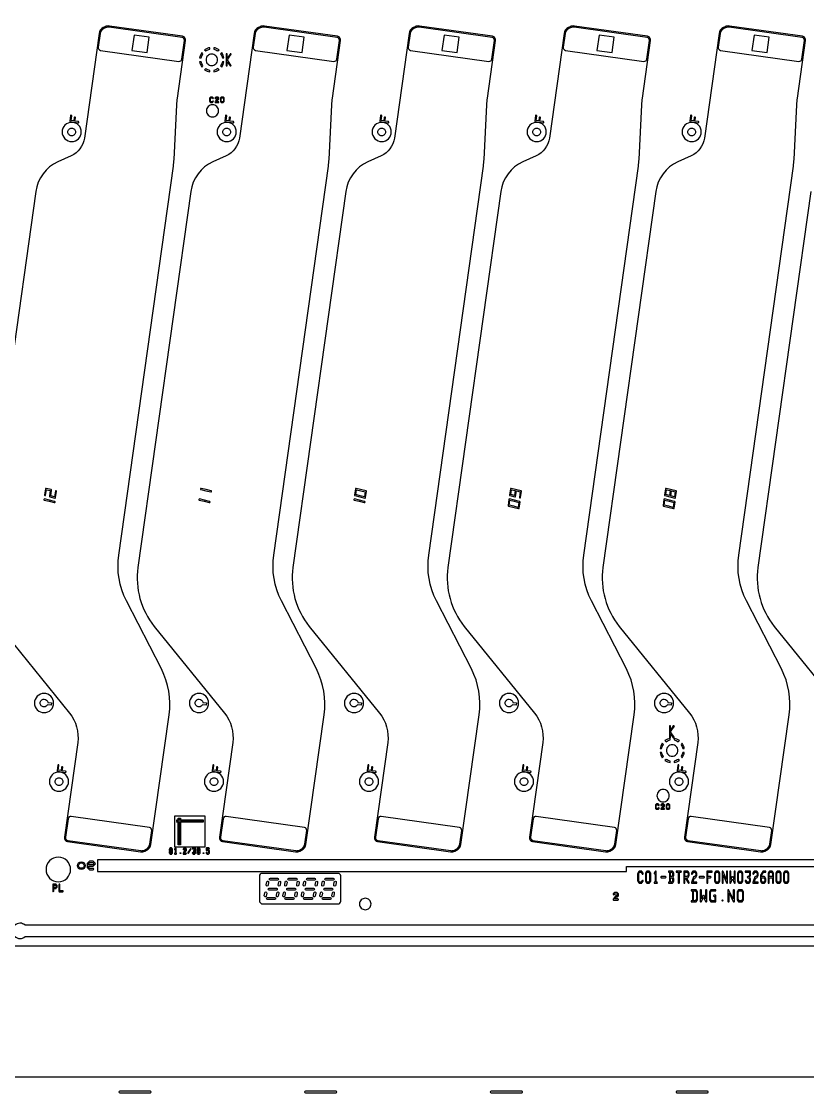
# Model space of a CAD drawing. Header units: millimetres. Extents: x 236 to 1271, y 167 to 899.
# Drawn here: x 859.7 to 962.1, y 329.2 to 468.9 of the extents above; entities that cross this region are included whole.
import ezdxf

# ---------------------------------------------------------------- set-up
doc = ezdxf.new("R2010")
doc.units = ezdxf.units.MM
doc.header["$LTSCALE"] = 23.1
doc.layers.get('0').update_dxf_attribs({"linetype": 'CONTINUOUS'})
doc.layers.add('bacode-b_layer2', color=4, linetype='CONTINUOUS')
doc.layers.add('susa-b_layer1', color=2, linetype='CONTINUOUS')

msp = doc.modelspace()

# ---------------------------------------------------------------- linework, layer by layer
for p, q in [((884.24496, 465.29837), (884.24496, 465.50122)), ((883.34415, 464.71813), (883.20071, 464.86157)), ((883.20071, 462.98017), (883.34415, 463.12361)), ((943.34415, 374.71813), (943.20071, 374.86157)), ((944.24496, 375.29837), (944.24496, 375.50122)), ((943.20071, 372.98017), (943.34415, 373.12361)), ((879.77142, 360.4269), (879.85089, 360.4269)), ((942.35182, 356.62087), (942.49215, 356.62087))]:
    msp.add_line(p, q)
for points in [[(1128.49496, 581.22087, 1), (1128.49496, 581.62087), (1126.49496, 581.62087), (1126.49496, 831.42087), (979.69496, 831.42087), (979.69496, 833.42087, 1), (979.29496, 833.42087), (979.29496, 831.42087), (832.49496, 831.42087), (832.49496, 581.62087), (830.49496, 581.62087, 1), (830.49496, 581.22087), (832.49496, 581.22087), (832.49496, 331.42087), (979.29496, 331.42087), (979.29496, 329.42087, 1), (979.69496, 329.42087), (979.69496, 331.42087), (1126.49496, 331.42087), (1126.49496, 376.92087), (1117.54496, 376.92087), (1117.54496, 385.92087), (1126.49496, 385.92087), (1126.49496, 581.22087)], [(901.28325, 466.42278, 0.414221), (900.85781, 466.98736), (891.35408, 468.32302, 0.147966), (890.78175, 468.23415), (890.56117, 468.12819, 0.250642), (890.00486, 467.36636), (888.08645, 453.71618, -0.256384), (886.3588, 451.40337), (884.63701, 450.61943, 0.256388), (881.75745, 446.76483), (874.87291, 397.77873, 0.207998), (877.0042, 390.0939), (886.15145, 378.79764, -0.207969), (887.21672, 374.95583), (885.48436, 362.62945, 0.41437), (885.90976, 362.06462), (895.41375, 360.72892, 0.147928), (895.98594, 360.81773), (896.20646, 360.92405, 0.250656), (896.76272, 361.68562), (899.13838, 378.58931, 0.154616), (898.13329, 384.54533), (893.57422, 393.43268, -0.154617), (892.56913, 399.38871), (899.68858, 450.0462, 0.021814), (899.77211, 450.91413), (900.14686, 458.06322, -0.02121), (900.22703, 458.90737)], [(921.48325, 466.42278, 0.414221), (921.05781, 466.98736), (911.55408, 468.32302, 0.147966), (910.98175, 468.23415), (910.76117, 468.12819, 0.250642), (910.20486, 467.36636), (908.28645, 453.71618, -0.256384), (906.5588, 451.40337), (904.83701, 450.61943, 0.256388), (901.95745, 446.76483), (895.07291, 397.77873, 0.207998), (897.2042, 390.0939), (906.35145, 378.79764, -0.207969), (907.41672, 374.95583), (905.68436, 362.62945, 0.41437), (906.10976, 362.06462), (915.61375, 360.72892, 0.147928), (916.18594, 360.81773), (916.40646, 360.92405, 0.250656), (916.96272, 361.68562), (919.33838, 378.58931, 0.154616), (918.33329, 384.54533), (913.77422, 393.43268, -0.154617), (912.76913, 399.38871), (919.88858, 450.0462, 0.021814), (919.97211, 450.91413), (920.34686, 458.06322, -0.02121), (920.42703, 458.90737)], [(941.68325, 466.42278, 0.414221), (941.25781, 466.98736), (931.75408, 468.32302, 0.147966), (931.18175, 468.23415), (930.96117, 468.12819, 0.250642), (930.40486, 467.36636), (928.48645, 453.71618, -0.256384), (926.7588, 451.40337), (925.03701, 450.61943, 0.256388), (922.15745, 446.76483), (915.27291, 397.77873, 0.207998), (917.4042, 390.0939), (926.55145, 378.79764, -0.207969), (927.61672, 374.95583), (925.88436, 362.62945, 0.41437), (926.30976, 362.06462), (935.81375, 360.72892, 0.147928), (936.38594, 360.81773), (936.60646, 360.92405, 0.250656), (937.16272, 361.68562), (939.53838, 378.58931, 0.154616), (938.53329, 384.54533), (933.97422, 393.43268, -0.154617), (932.96913, 399.38871), (940.08858, 450.0462, 0.021814), (940.17211, 450.91413), (940.54686, 458.06322, -0.02121), (940.62703, 458.90737)], [(961.88325, 466.42278, 0.414221), (961.45781, 466.98736), (951.95408, 468.32302, 0.147966), (951.38175, 468.23415), (951.16117, 468.12819, 0.250642), (950.60486, 467.36636), (948.68645, 453.71618, -0.256384), (946.9588, 451.40337), (945.23701, 450.61943, 0.256388), (942.35745, 446.76483), (935.47291, 397.77873, 0.207998), (937.6042, 390.0939), (946.75145, 378.79764, -0.207969), (947.81672, 374.95583), (946.08436, 362.62945, 0.41437), (946.50976, 362.06462), (956.01375, 360.72892, 0.147928), (956.58594, 360.81773), (956.80646, 360.92405, 0.250656), (957.36272, 361.68562), (959.73838, 378.58931, 0.154616), (958.73329, 384.54533), (954.17422, 393.43268, -0.154617), (953.16913, 399.38871), (960.28858, 450.0462, 0.021814), (960.37211, 450.91413), (960.74686, 458.06322, -0.02121), (960.82703, 458.90737)], [(885.24496, 463.92087, 0.414216), (884.49496, 464.67087, 0.414216), (883.74496, 463.92087, 0.414216), (884.49496, 463.17087, 0.414216)], [(884.69276, 458.47814, 1), (884.62205, 458.54885), (884.53736, 458.46416), (884.38011, 458.46416), (884.31006, 458.5342), (884.31006, 458.89013), (884.38011, 458.96018), (884.53736, 458.96018), (884.62205, 458.87549, 1), (884.69276, 458.9462), (884.59358, 459.04538, 0.200121), (884.55807, 459.06018), (884.3594, 459.06018, 0.200121), (884.32389, 459.04538), (884.22486, 458.94635, 0.200121), (884.21006, 458.91084), (884.21006, 458.51349, 0.200121), (884.22486, 458.47798), (884.32389, 458.37896, 0.200121), (884.3594, 458.36416), (884.55807, 458.36416, 0.200121), (884.59358, 458.37896)], [(886.10741, 458.51349), (886.10741, 458.91084, 0.200121), (886.09261, 458.94635), (885.99358, 459.04538, 0.200121), (885.95807, 459.06018), (885.7594, 459.06018, 0.200121), (885.72389, 459.04538), (885.62486, 458.94635, 0.200121), (885.61006, 458.91084), (885.61006, 458.51349, 0.200121), (885.62486, 458.47798), (885.72389, 458.37896, 0.200121), (885.7594, 458.36416), (885.95807, 458.36416, 0.200121), (885.99358, 458.37896), (886.09261, 458.47798, 0.200121)], [(885.38972, 457.27408, 0.414216), (884.58972, 458.07408, 0.414216), (883.78972, 457.27408, 0.414216), (884.58972, 456.47408, 0.414216)], [(867.49107, 454.52411, 0.414215), (866.24107, 455.77411, 0.414215), (864.99107, 454.52411, 0.414215), (866.24107, 453.27411, 0.414215)], [(867.10829, 455.87471), (866.66611, 455.93686), (866.72826, 456.37903, 1), (866.57972, 456.39991), (866.51757, 455.95773), (866.14966, 456.00944), (866.236, 456.62377, 1), (866.08746, 456.64464), (865.99068, 455.95604, 0.41424), (866.05452, 455.87134), (867.08741, 455.72617, 1)], [(887.69107, 454.52411, 0.414215), (886.44107, 455.77411, 0.414215), (885.19107, 454.52411, 0.414215), (886.44107, 453.27411, 0.414215)], [(887.30829, 455.87471), (886.86611, 455.93686), (886.92826, 456.37903, 1), (886.77972, 456.39991), (886.71757, 455.95773), (886.34966, 456.00944), (886.436, 456.62377, 1), (886.28746, 456.64464), (886.19068, 455.95604, 0.41424), (886.25452, 455.87134), (887.28741, 455.72617, 1)], [(907.89107, 454.52411, 0.414215), (906.64107, 455.77411, 0.414215), (905.39107, 454.52411, 0.414215), (906.64107, 453.27411, 0.414215)], [(907.50829, 455.87471), (907.06611, 455.93686), (907.12826, 456.37903, 1), (906.97972, 456.39991), (906.91757, 455.95773), (906.54966, 456.00944), (906.636, 456.62377, 1), (906.48746, 456.64464), (906.39068, 455.95604, 0.41424), (906.45452, 455.87134), (907.48741, 455.72617, 1)], [(928.09107, 454.52411, 0.414215), (926.84107, 455.77411, 0.414215), (925.59107, 454.52411, 0.414215), (926.84107, 453.27411, 0.414215)], [(927.70829, 455.87471), (927.26611, 455.93686), (927.32826, 456.37903, 1), (927.17972, 456.39991), (927.11757, 455.95773), (926.74966, 456.00944), (926.836, 456.62377, 1), (926.68746, 456.64464), (926.59068, 455.95604, 0.41424), (926.65452, 455.87134), (927.68741, 455.72617, 1)], [(948.29107, 454.52411, 0.414215), (947.04107, 455.77411, 0.414215), (945.79107, 454.52411, 0.414215), (947.04107, 453.27411, 0.414215)], [(947.90829, 455.87471), (947.46611, 455.93686), (947.52826, 456.37903, 1), (947.37972, 456.39991), (947.31757, 455.95773), (946.94966, 456.00944), (947.036, 456.62377, 1), (946.88746, 456.64464), (946.79068, 455.95604, 0.41424), (946.85452, 455.87134), (947.88741, 455.72617, 1)], [(866.74107, 454.52411, -0.414217), (866.24107, 454.02411, -0.414217), (865.74107, 454.52411, -0.414217), (866.24107, 455.02411, -0.414217)], [(886.94107, 454.52411, -0.414217), (886.44107, 454.02411, -0.414217), (885.94107, 454.52411, -0.414217), (886.44107, 455.02411, -0.414217)], [(907.14107, 454.52411, -0.414217), (906.64107, 454.02411, -0.414217), (906.14107, 454.52411, -0.414217), (906.64107, 455.02411, -0.414217)], [(927.34107, 454.52411, -0.414217), (926.84107, 454.02411, -0.414217), (926.34107, 454.52411, -0.414217), (926.84107, 455.02411, -0.414217)], [(947.54107, 454.52411, -0.414217), (947.04107, 454.02411, -0.414217), (946.54107, 454.52411, -0.414217), (947.04107, 455.02411, -0.414217)], [(864.25969, 407.67482, 1), (864.11115, 407.69569), (864.01066, 406.98068), (863.5037, 407.1034), (863.6062, 407.83277, 0.386732), (863.54961, 407.91633), (862.89616, 408.0745, 0.444113), (862.80421, 408.01182), (862.69224, 407.21511, 1), (862.84078, 407.19424), (862.94127, 407.90925), (863.44823, 407.78653), (863.34573, 407.05717, 0.386732), (863.40232, 406.97361), (864.05577, 406.81543, 0.444113), (864.14772, 406.87812)], [(884.40306, 407.75815), (883.74961, 407.91633), (883.09616, 408.0745, 1), (883.06087, 407.92871), (883.71432, 407.77054), (884.36777, 407.61236, 1)], [(904.65966, 407.67459, 0.386732), (904.60306, 407.75815), (903.29616, 408.0745, 0.444113), (903.20421, 408.01182), (903.09227, 407.21534, 0.386732), (903.14887, 407.13178), (904.45577, 406.81543, 0.444113), (904.54772, 406.87812)], [(924.85966, 407.67459, 0.386732), (924.80306, 407.75815), (923.49616, 408.0745, 0.444113), (923.40421, 408.01182), (923.29227, 407.21534, 0.386732), (923.34887, 407.13178), (924.00232, 406.97361, 0.444113), (924.09427, 407.03629), (924.19472, 407.75107), (924.70169, 407.62836), (924.59915, 406.89876, 1), (924.74769, 406.87789)], [(945.05966, 407.67459, 0.386732), (945.00306, 407.75815), (943.69616, 408.0745, 0.444113), (943.60421, 408.01182), (943.49227, 407.21534, 0.386732), (943.54887, 407.13178), (944.85577, 406.81543, 0.444113), (944.94772, 406.87812)], [(864.00961, 406.38169), (863.35616, 406.53986), (862.70271, 406.69804, 1), (862.66742, 406.55225), (863.32087, 406.39407), (863.97432, 406.2359, 1)], [(884.20961, 406.38169), (883.55616, 406.53986), (882.90271, 406.69804, 1), (882.86742, 406.55225), (883.52087, 406.39407), (884.17432, 406.2359, 1)], [(904.40961, 406.38169), (903.75616, 406.53986), (903.10271, 406.69804, 1), (903.06742, 406.55225), (903.72087, 406.39407), (904.37432, 406.2359, 1)], [(924.66621, 406.29813, 0.386732), (924.60961, 406.38169), (923.30271, 406.69804, 0.444113), (923.21076, 406.63536), (923.09882, 405.83888, 0.386732), (923.15542, 405.75532), (924.46232, 405.43897, 0.444113), (924.55427, 405.50165)], [(944.86621, 406.29813, 0.386732), (944.80961, 406.38169), (943.50271, 406.69804, 0.444113), (943.41076, 406.63536), (943.29882, 405.83888, 0.386732), (943.35542, 405.75532), (944.66232, 405.43897, 0.444113), (944.75427, 405.50165)], [(863.88476, 380.10292, 0.414215), (862.63476, 381.35292, 0.414215), (861.38476, 380.10292, 0.414215), (862.63476, 378.85292, 0.414215)], [(863.59752, 380.11909), (863.55577, 379.82201), (863.08621, 379.888, -0.289315), (862.63476, 379.60292, -0.414217), (862.13476, 380.10292, -0.414217), (862.63476, 380.60292, -0.366656), (863.12797, 380.18508)], [(884.08476, 380.10292, 0.414215), (882.83476, 381.35292, 0.414215), (881.58476, 380.10292, 0.414215), (882.83476, 378.85292, 0.414215)], [(883.79752, 380.11909), (883.75577, 379.82201), (883.28621, 379.888, -0.289315), (882.83476, 379.60292, -0.414217), (882.33476, 380.10292, -0.414217), (882.83476, 380.60292, -0.366656), (883.32797, 380.18508)], [(904.28476, 380.10292, 0.414215), (903.03476, 381.35292, 0.414215), (901.78476, 380.10292, 0.414215), (903.03476, 378.85292, 0.414215)], [(903.99752, 380.11909), (903.95577, 379.82201), (903.48621, 379.888, -0.289315), (903.03476, 379.60292, -0.414217), (902.53476, 380.10292, -0.414217), (903.03476, 380.60292, -0.366656), (903.52797, 380.18508)], [(924.48476, 380.10292, 0.414215), (923.23476, 381.35292, 0.414215), (921.98476, 380.10292, 0.414215), (923.23476, 378.85292, 0.414215)], [(924.19752, 380.11909), (924.15577, 379.82201), (923.68621, 379.888, -0.289315), (923.23476, 379.60292, -0.414217), (922.73476, 380.10292, -0.414217), (923.23476, 380.60292, -0.366656), (923.72797, 380.18508)], [(944.68476, 380.10292, 0.414215), (943.43476, 381.35292, 0.414215), (942.18476, 380.10292, 0.414215), (943.43476, 378.85292, 0.414215)], [(944.39752, 380.11909), (944.35577, 379.82201), (943.88621, 379.888, -0.289315), (943.43476, 379.60292, -0.414217), (942.93476, 380.10292, -0.414217), (943.43476, 380.60292, -0.366656), (943.92797, 380.18508)], [(945.24496, 373.92087, 0.414216), (944.49496, 374.67087, 0.414216), (943.74496, 373.92087, 0.414216), (944.49496, 373.17087, 0.414216)], [(865.449, 371.22062), (865.00683, 371.28276), (865.06897, 371.72494, 1), (864.92043, 371.74582), (864.85829, 371.30364), (864.49038, 371.35535), (864.57672, 371.96967, 1), (864.42818, 371.99055), (864.3314, 371.30195, 0.41424), (864.39523, 371.21724), (865.42813, 371.07208, 1)], [(885.649, 371.22062), (885.20683, 371.28276), (885.26897, 371.72494, 1), (885.12043, 371.74582), (885.05829, 371.30364), (884.69038, 371.35535), (884.77672, 371.96967, 1), (884.62818, 371.99055), (884.5314, 371.30195, 0.41424), (884.59523, 371.21724), (885.62813, 371.07208, 1)], [(905.849, 371.22062), (905.40683, 371.28276), (905.46897, 371.72494, 1), (905.32043, 371.74582), (905.25829, 371.30364), (904.89038, 371.35535), (904.97672, 371.96967, 1), (904.82818, 371.99055), (904.7314, 371.30195, 0.41424), (904.79523, 371.21724), (905.82813, 371.07208, 1)], [(926.049, 371.22062), (925.60683, 371.28276), (925.66897, 371.72494, 1), (925.52043, 371.74582), (925.45829, 371.30364), (925.09038, 371.35535), (925.17672, 371.96967, 1), (925.02818, 371.99055), (924.9314, 371.30195, 0.41424), (924.99523, 371.21724), (926.02813, 371.07208, 1)], [(946.249, 371.22062), (945.80683, 371.28276), (945.86897, 371.72494, 1), (945.72043, 371.74582), (945.65829, 371.30364), (945.29038, 371.35535), (945.37672, 371.96967, 1), (945.22818, 371.99055), (945.1314, 371.30195, 0.41424), (945.19523, 371.21724), (946.22813, 371.07208, 1)], [(865.83178, 369.87002, 0.414215), (864.58178, 371.12002, 0.414215), (863.33178, 369.87002, 0.414215), (864.58178, 368.62002, 0.414215)], [(865.08178, 369.87002, -0.414217), (864.58178, 369.37002, -0.414217), (864.08178, 369.87002, -0.414217), (864.58178, 370.37002, -0.414217)], [(886.03178, 369.87002, 0.414215), (884.78178, 371.12002, 0.414215), (883.53178, 369.87002, 0.414215), (884.78178, 368.62002, 0.414215)], [(885.28178, 369.87002, -0.414217), (884.78178, 369.37002, -0.414217), (884.28178, 369.87002, -0.414217), (884.78178, 370.37002, -0.414217)], [(906.23178, 369.87002, 0.414215), (904.98178, 371.12002, 0.414215), (903.73178, 369.87002, 0.414215), (904.98178, 368.62002, 0.414215)], [(905.48178, 369.87002, -0.414217), (904.98178, 369.37002, -0.414217), (904.48178, 369.87002, -0.414217), (904.98178, 370.37002, -0.414217)], [(926.43178, 369.87002, 0.414215), (925.18178, 371.12002, 0.414215), (923.93178, 369.87002, 0.414215), (925.18178, 368.62002, 0.414215)], [(925.68178, 369.87002, -0.414217), (925.18178, 369.37002, -0.414217), (924.68178, 369.87002, -0.414217), (925.18178, 370.37002, -0.414217)], [(946.63178, 369.87002, 0.414215), (945.38178, 371.12002, 0.414215), (944.13178, 369.87002, 0.414215), (945.38178, 368.62002, 0.414215)], [(945.88178, 369.87002, -0.414217), (945.38178, 369.37002, -0.414217), (944.88178, 369.87002, -0.414217), (945.38178, 370.37002, -0.414217)], [(944.11135, 368.03655, 0.414216), (943.31135, 368.83655, 0.414216), (942.51135, 368.03655, 0.414216), (943.31135, 367.23655, 0.414216)], [(942.79463, 366.37757, 1), (942.72392, 366.44828), (942.63922, 366.36359), (942.48197, 366.36359), (942.41192, 366.43364), (942.41192, 366.78957), (942.48197, 366.85961), (942.63922, 366.85961), (942.72392, 366.77492, 1), (942.79463, 366.84563), (942.69544, 366.94481, 0.200121), (942.65993, 366.95961), (942.46126, 366.95961, 0.200121), (942.42575, 366.94481), (942.32672, 366.84579, 0.200121), (942.31192, 366.81028), (942.31192, 366.41293, 0.200121), (942.32672, 366.37742), (942.42575, 366.27839, 0.200121), (942.46126, 366.26359), (942.65993, 366.26359, 0.200121), (942.69544, 366.27839)], [(944.20927, 366.41293), (944.20927, 366.81028, 0.200121), (944.19447, 366.84579), (944.09544, 366.94481, 0.200121), (944.05993, 366.95961), (943.86126, 366.95961, 0.200121), (943.82575, 366.94481), (943.72672, 366.84579, 0.200121), (943.71192, 366.81028), (943.71192, 366.41293, 0.200121), (943.72672, 366.37742), (943.82575, 366.27839, 0.200121), (943.86126, 366.26359), (944.05993, 366.26359, 0.200121), (944.09544, 366.27839), (944.19447, 366.37742, 0.200121)], [(883.34998, 364.5869), (880.43208, 364.5869), (880.43208, 361.669, -1), (880.35088, 361.669), (880.35088, 364.5869), (880.31238, 364.5869), (880.31238, 361.669, -1), (880.23118, 361.669), (880.23118, 364.5869), (880.19268, 364.5869), (880.19268, 361.669, -1), (880.11148, 361.669), (880.11148, 364.5869), (879.95138, 364.5869, -1), (879.95138, 364.6681), (880.11148, 364.6681), (880.11148, 364.7066), (879.95138, 364.7066, -1), (879.95138, 364.7878), (880.11148, 364.7878), (880.11148, 364.8263), (879.95138, 364.8263, -1), (879.95138, 364.9075), (880.11148, 364.9075), (880.11148, 365.0676, -1), (880.19268, 365.0676), (880.19268, 364.9075), (880.23118, 364.9075), (880.23118, 365.0676, -1), (880.31238, 365.0676), (880.31238, 364.9075), (880.35088, 364.9075), (880.35088, 365.0676, -1), (880.43208, 365.0676), (880.43208, 364.9075), (883.34998, 364.9075, -1), (883.34998, 364.8263), (880.43208, 364.8263), (880.43208, 364.7878), (883.34998, 364.7878, -1), (883.34998, 364.7066), (880.43208, 364.7066), (880.43208, 364.6681), (883.34998, 364.6681, -1)], [(879.39036, 360.59948), (879.39036, 360.71206, 0.156474), (879.37917, 360.74695), (879.32433, 360.82465), (879.37917, 360.90234, 0.156461), (879.39036, 360.93723), (879.39036, 361.04981, 0.156474), (879.37917, 361.0847), (879.30011, 361.19671, 0.245285), (879.25089, 361.22239), (879.09195, 361.22239, 0.245298), (879.04273, 361.19671), (878.96367, 361.0847, 0.156461), (878.95248, 361.04981), (878.95248, 360.93723, 0.156474), (878.96367, 360.90234), (879.01851, 360.82465), (878.96367, 360.74695, 0.156461), (878.95248, 360.71206), (878.95248, 360.59948, 0.156474), (878.96367, 360.56459), (879.04273, 360.45259, 0.245285), (879.09195, 360.4269), (879.25089, 360.4269, 0.245298), (879.30011, 360.45259), (879.37917, 360.56459, 0.156461)], [(881.77938, 361.01521, 1), (881.68134, 361.08441), (881.36346, 360.63408, 1), (881.4615, 360.56488)], [(882.39036, 360.59948), (882.39036, 360.71206, 0.156474), (882.37917, 360.74695), (882.32433, 360.82465), (882.37917, 360.90234, 0.156461), (882.39036, 360.93723), (882.39036, 361.16239, 0.414245), (882.33036, 361.22239), (882.01248, 361.22239, 1), (882.01248, 361.10239), (882.27036, 361.10239), (882.27036, 360.95627), (882.2198, 360.88465), (882.17142, 360.88465, 1), (882.17142, 360.76465), (882.2198, 360.76465), (882.27036, 360.69302), (882.27036, 360.61852), (882.2198, 360.5469), (882.12304, 360.5469), (882.0615, 360.63408, 1), (881.96346, 360.56488), (882.04273, 360.45259, 0.245285), (882.09195, 360.4269), (882.25089, 360.4269, 0.245298), (882.30011, 360.45259), (882.37917, 360.56459, 0.156461)], [(882.99036, 360.59948), (882.99036, 360.71206, 0.156474), (882.97917, 360.74695), (882.92433, 360.82465), (882.97917, 360.90234, 0.156461), (882.99036, 360.93723), (882.99036, 361.04981, 0.156474), (882.97917, 361.0847), (882.90011, 361.19671, 0.245285), (882.85089, 361.22239), (882.69195, 361.22239, 0.245298), (882.64273, 361.19671), (882.56367, 361.0847, 0.156461), (882.55248, 361.04981), (882.55248, 360.93723, 0.156474), (882.56367, 360.90234), (882.61851, 360.82465), (882.56367, 360.74695, 0.156461), (882.55248, 360.71206), (882.55248, 360.59948, 0.156474), (882.56367, 360.56459), (882.64273, 360.45259, 0.245285), (882.69195, 360.4269), (882.85089, 360.4269, 0.245298), (882.90011, 360.45259), (882.97917, 360.56459, 0.156461)], [(884.19036, 360.59948), (884.19036, 360.82465, 0.156474), (884.17917, 360.85954), (884.10011, 360.97154, 0.245285), (884.05089, 360.99723), (883.87248, 360.99723), (883.87248, 361.10239), (884.13036, 361.10239, 1), (884.13036, 361.22239), (883.81248, 361.22239, 0.414245), (883.75248, 361.16239), (883.75248, 360.93723, 0.414245), (883.81248, 360.87723), (884.0198, 360.87723), (884.07036, 360.8056), (884.07036, 360.61852), (884.0198, 360.5469), (883.92304, 360.5469), (883.8615, 360.63408, 1), (883.76346, 360.56488), (883.84273, 360.45259, 0.245285), (883.89195, 360.4269), (884.05089, 360.4269, 0.245298), (884.10011, 360.45259), (884.17917, 360.56459, 0.156461)], [(866.09496, 358.42087, 0.414215), (864.49496, 360.02087, 0.414215), (862.89496, 358.42087, 0.414215), (864.49496, 356.82087, 0.414215)], [(901.29227, 354.27877), (901.29227, 357.60155, 0.41422), (900.97953, 357.91429), (891.06613, 357.91429, 0.414218), (890.69765, 357.54582), (890.69765, 354.37412, 0.414218), (891.14432, 353.92745), (900.94095, 353.92745, 0.414219)], [(940.69824, 356.89824, 1), (940.56673, 356.97524), (940.44847, 356.77327), (940.25518, 356.77327), (940.14736, 356.95741), (940.14736, 357.87475), (940.25518, 358.05888), (940.44847, 358.05888), (940.56673, 357.85691, 1), (940.69824, 357.93392), (940.55791, 358.17359, 0.267143), (940.49193, 358.21128), (940.21172, 358.21128, 0.267143), (940.14574, 358.17359), (940.0054, 357.93392, 0.13403), (939.99496, 357.89519), (939.99496, 356.93697, 0.13403), (940.0054, 356.89824), (940.14574, 356.65857, 0.267143), (940.21172, 356.62087), (940.49193, 356.62087, 0.267143), (940.55791, 356.65857)], [(941.70869, 356.93697), (941.70869, 357.89519, 0.13403), (941.69824, 357.93392), (941.55791, 358.17359, 0.267143), (941.49193, 358.21128), (941.21172, 358.21128, 0.267143), (941.14574, 358.17359), (941.0054, 357.93392, 0.13403), (940.99496, 357.89519), (940.99496, 356.93697, 0.13403), (941.0054, 356.89824), (941.14574, 356.65857, 0.267143), (941.21172, 356.62087), (941.49193, 356.62087, 0.267143), (941.55791, 356.65857), (941.69824, 356.89824, 0.13403)], [(945.63249, 358.05888, 1), (945.63249, 358.21128), (945.35182, 358.21128), (945.07116, 358.21128, 1), (945.07116, 358.05888), (945.27562, 358.05888), (945.27562, 356.69707, 1), (945.42802, 356.69707), (945.42802, 358.05888)], [(950.70869, 356.93697), (950.70869, 357.89519, 0.13403), (950.69824, 357.93392), (950.55791, 358.17359, 0.267143), (950.49193, 358.21128), (950.21172, 358.21128, 0.267143), (950.14574, 358.17359), (950.0054, 357.93392, 0.13403), (949.99496, 357.89519), (949.99496, 356.93697, 0.13403), (950.0054, 356.89824), (950.14574, 356.65857, 0.267143), (950.21172, 356.62087), (950.49193, 356.62087, 0.267143), (950.55791, 356.65857), (950.69824, 356.89824, 0.13403)], [(953.70869, 356.93697), (953.70869, 357.89519, 0.13403), (953.69824, 357.93392), (953.55791, 358.17359, 0.267143), (953.49193, 358.21128), (953.21172, 358.21128, 0.267143), (953.14574, 358.17359), (953.0054, 357.93392, 0.13403), (952.99496, 357.89519), (952.99496, 356.93697, 0.13403), (953.0054, 356.89824), (953.14574, 356.65857, 0.267143), (953.21172, 356.62087), (953.49193, 356.62087, 0.267143), (953.55791, 356.65857), (953.69824, 356.89824, 0.13403)], [(954.70869, 356.93697), (954.70869, 357.17618, 0.13403), (954.69824, 357.21491), (954.58046, 357.41608), (954.69824, 357.61724, 0.13403), (954.70869, 357.65597), (954.70869, 358.13508, 0.414239), (954.63249, 358.21128), (954.07116, 358.21128, 1), (954.07116, 358.05888), (954.55629, 358.05888), (954.55629, 357.67641), (954.44847, 357.49228), (954.35182, 357.49228, 1), (954.35182, 357.33988), (954.44847, 357.33988), (954.55629, 357.15574), (954.55629, 356.95741), (954.44847, 356.77327), (954.25518, 356.77327), (954.13692, 356.97524, 1), (954.0054, 356.89824), (954.14574, 356.65857, 0.267143), (954.21172, 356.62087), (954.49193, 356.62087, 0.267143), (954.55791, 356.65857), (954.69824, 356.89824, 0.13403)], [(958.70869, 356.93697), (958.70869, 357.89519, 0.13403), (958.69824, 357.93392), (958.55791, 358.17359, 0.267143), (958.49193, 358.21128), (958.21172, 358.21128, 0.267143), (958.14574, 358.17359), (958.0054, 357.93392, 0.13403), (957.99496, 357.89519), (957.99496, 356.93697, 0.13403), (958.0054, 356.89824), (958.14574, 356.65857, 0.267143), (958.21172, 356.62087), (958.49193, 356.62087, 0.267143), (958.55791, 356.65857), (958.69824, 356.89824, 0.13403)], [(959.70869, 356.93697), (959.70869, 357.89519, 0.13403), (959.69824, 357.93392), (959.55791, 358.17359, 0.267143), (959.49193, 358.21128), (959.21172, 358.21128, 0.267143), (959.14574, 358.17359), (959.0054, 357.93392, 0.13403), (958.99496, 357.89519), (958.99496, 356.93697, 0.13403), (959.0054, 356.89824), (959.14574, 356.65857, 0.267143), (959.21172, 356.62087), (959.49193, 356.62087, 0.267143), (959.55791, 356.65857), (959.69824, 356.89824, 0.13403)], [(865.07512, 355.51299, 1), (865.07512, 355.65299), (864.70803, 355.65299), (864.70803, 356.43729, 1), (864.56803, 356.43729), (864.56803, 355.58299, 0.414239), (864.63803, 355.51299)], [(891.90319, 356.75276), (891.83969, 356.3616, -1), (891.58897, 356.4023), (891.65247, 356.79346, -1)], [(893.06307, 357.03727), (892.12581, 357.03727, -1), (892.12581, 357.29127), (893.06307, 357.29127, -1)], [(893.46541, 356.74847), (893.40445, 356.35731, -1), (893.15348, 356.39642), (893.21444, 356.78758, -1)], [(894.31619, 356.75276), (894.25269, 356.3616, -1), (894.00197, 356.4023), (894.06547, 356.79346, -1)], [(895.47607, 357.03727), (894.53881, 357.03727, -1), (894.53881, 357.29127), (895.47607, 357.29127, -1)], [(895.87841, 356.74847), (895.81745, 356.35731, -1), (895.56648, 356.39642), (895.62744, 356.78758, -1)], [(896.72919, 356.75276), (896.66569, 356.3616, -1), (896.41497, 356.4023), (896.47847, 356.79346, -1)], [(897.88907, 357.03727), (896.95181, 357.03727, -1), (896.95181, 357.29127), (897.88907, 357.29127, -1)], [(898.29141, 356.74847), (898.23045, 356.35731, -1), (897.97948, 356.39642), (898.04044, 356.78758, -1)], [(899.14727, 356.75276), (899.08377, 356.3616, -1), (898.83305, 356.4023), (898.89655, 356.79346, -1)], [(900.30715, 357.03727), (899.36989, 357.03727, -1), (899.36989, 357.29127), (900.30715, 357.29127, -1)], [(900.71191, 356.74768), (900.64841, 356.35652, -1), (900.39769, 356.39722), (900.46119, 356.78838, -1)], [(943.63249, 357.33988, 1), (943.63249, 357.49228), (943.07116, 357.49228, 1), (943.07116, 357.33988)], [(948.63249, 357.33988, 1), (948.63249, 357.49228), (948.07116, 357.49228, 1), (948.07116, 357.33988)], [(891.65685, 355.34585), (891.59335, 354.94961, -1), (891.34255, 354.9898), (891.40605, 355.38604, -1)], [(892.90813, 355.74187), (891.97087, 355.74187, -1), (891.97087, 355.99587), (892.90813, 355.99587, -1)], [(893.21907, 355.34664), (893.15811, 354.9504, -1), (892.90707, 354.98902), (892.96803, 355.38526, -1)], [(894.06985, 355.34585), (894.00635, 354.94961, -1), (893.75555, 354.9898), (893.81905, 355.38604, -1)], [(895.32113, 355.74187), (894.38387, 355.74187, -1), (894.38387, 355.99587), (895.32113, 355.99587, -1)], [(895.63207, 355.34664), (895.57111, 354.9504, -1), (895.32007, 354.98902), (895.38103, 355.38526, -1)], [(896.48285, 355.34585), (896.41935, 354.94961, -1), (896.16855, 354.9898), (896.23205, 355.38604, -1)], [(897.73413, 355.74187), (896.79687, 355.74187, -1), (896.79687, 355.99587), (897.73413, 355.99587, -1)], [(898.04507, 355.34664), (897.98411, 354.9504, -1), (897.73307, 354.98902), (897.79403, 355.38526, -1)], [(898.90347, 355.34585), (898.83997, 354.94961, -1), (898.58917, 354.9898), (898.65267, 355.38604, -1)], [(900.14967, 355.74187), (899.21495, 355.74187, -1), (899.21495, 355.99587), (900.14967, 355.99587, -1)], [(900.46315, 355.34664), (900.40219, 354.9504, -1), (900.15115, 354.98902), (900.21211, 355.38526, -1)], [(950.19636, 354.26531), (950.19636, 354.9855, 0.414241), (950.12136, 355.0605), (949.94751, 355.0605, 1), (949.94751, 354.9105), (950.04636, 354.9105), (950.04636, 354.34031), (949.63812, 354.34031), (949.50099, 354.52968), (949.50099, 355.44133), (949.63812, 355.6307), (950.12136, 355.6307, 1), (950.12136, 355.7807), (949.59983, 355.7807, 0.241871), (949.53887, 355.74938), (949.36547, 355.50993, 0.159337), (949.35099, 355.46564), (949.35099, 354.50537, 0.159331), (949.36547, 354.46108), (949.53887, 354.22163, 0.241867), (949.59983, 354.19031), (950.12136, 354.19031, 0.414241)], [(953.79636, 354.50537), (953.79636, 355.46564, 0.159331), (953.78188, 355.50993), (953.60848, 355.74938, 0.241867), (953.54751, 355.7807), (953.19983, 355.7807, 0.241871), (953.13887, 355.74938), (952.96547, 355.50993, 0.159337), (952.95099, 355.46564), (952.95099, 354.50537, 0.159331), (952.96547, 354.46108), (953.13887, 354.22163, 0.241867), (953.19983, 354.19031), (953.54751, 354.19031, 0.241871), (953.60848, 354.22163), (953.78188, 354.46108, 0.159337)], [(892.68715, 354.50743), (891.74735, 354.50743, -1), (891.74735, 354.76143), (892.68715, 354.76143, -1)], [(895.10015, 354.50743), (894.16035, 354.50743, -1), (894.16035, 354.76143), (895.10015, 354.76143, -1)], [(897.51315, 354.50743), (896.57335, 354.50743, -1), (896.57335, 354.76143), (897.51315, 354.76143, -1)], [(899.93123, 354.50743), (898.99143, 354.50743, -1), (898.99143, 354.76143), (899.93123, 354.76143, -1)], [(905.24496, 353.92087, 0.414216), (904.49496, 354.67087, 0.414216), (903.74496, 353.92087, 0.414216), (904.49496, 353.17087, 0.414216)], [(1099.49496, 349.67087), (1099.49496, 351.17087), (860.1564, 351.17087, 0.182679), (859.49496, 351.42087, 0.414216), (858.49496, 350.42087, 0.414216), (859.49496, 349.42087, 0.182679), (860.1564, 349.67087)], [(876.49497, 329.32087, 1), (876.49497, 329.52087), (872.49497, 329.52087, 1), (872.49497, 329.32087)], [(900.69497, 329.32087, 1), (900.69497, 329.52087), (896.69498, 329.52087, 1), (896.69498, 329.32087)], [(924.89497, 329.32087, 1), (924.89497, 329.52087), (920.89498, 329.52087, 1), (920.89498, 329.32087)], [(949.09497, 329.32087, 1), (949.09497, 329.52087), (945.09495, 329.52087, 1), (945.09495, 329.32087)]]:
    msp.add_lwpolyline(points, format="xyb", close=True)
for points in [[(1117.49496, 357.42087), (1106.49496, 357.42087), (1106.49496, 353.67087, 0.414215), (1105.24496, 352.42087, 0.414215), (1106.49496, 351.17087), (1106.49496, 348.42087), (852.49496, 348.42087), (852.49496, 351.17087, 0.414215), (853.74496, 352.42087, 0.414215), (852.49496, 353.67087), (852.49496, 379.42087), (841.49496, 379.42087), (841.49496, 387.42087), (852.49496, 387.42087), (852.49496, 468.78087), (852.49496, 577.42087), (841.49496, 577.42087), (841.49496, 585.42087)], [(856.8042, 390.0939), (865.95145, 378.79764, -0.207969), (867.01672, 374.95583), (865.28436, 362.62945, 0.41437), (865.70976, 362.06462), (875.21375, 360.72892, 0.147928), (875.78594, 360.81773), (876.00646, 360.92405, 0.250656), (876.56272, 361.68562), (878.93838, 378.58931, 0.154616), (877.93329, 384.54533), (873.37422, 393.43268, -0.154617), (872.36913, 399.38871), (879.48858, 450.0462, 0.021814), (879.57211, 450.91413), (879.94686, 458.06322, -0.02121), (880.02703, 458.90737), (881.08325, 466.42278, 0.414221), (880.65781, 466.98736), (871.15408, 468.32302, 0.147966), (870.58175, 468.23415), (870.36117, 468.12819, 0.250642), (869.80486, 467.36636), (867.88645, 453.71618, -0.256384), (866.1588, 451.40337), (864.43701, 450.61943, 0.256388), (861.55745, 446.76483), (854.67291, 397.77873, 0.207998)], [(883.55426, 465.21512), (883.6977, 465.07169, -0.106991), (884.24496, 465.29837)], [(884.74496, 465.50122), (884.74496, 465.29837, -0.106992), (885.29222, 465.07169), (885.43566, 465.21512)], [(882.91461, 464.17087), (883.11746, 464.17087, -0.106992), (883.34415, 464.71813)], [(885.78921, 464.86157), (885.64578, 464.71813, -0.106991), (885.87246, 464.17087), (886.07531, 464.17087)], [(886.51229, 464.15644), (886.51229, 464.63579, 1), (886.36229, 464.63579), (886.36229, 463.19539, 1), (886.51229, 463.19539), (886.51229, 463.67474)], [(886.99572, 463.23797), (886.5284, 463.91559), (886.99572, 464.59321, 1), (886.87224, 464.67837), (886.51229, 464.15644)], [(883.34415, 463.12361, -0.106993), (883.11746, 463.67087), (882.91461, 463.67087)], [(884.24496, 462.34052), (884.24496, 462.54337, -0.106992), (883.6977, 462.77006), (883.55427, 462.62662)], [(885.43566, 462.62662), (885.29222, 462.77006, -0.106991), (884.74496, 462.54337), (884.74496, 462.34052)], [(886.07531, 463.67087), (885.87246, 463.67087, -0.106992), (885.64578, 463.12361), (885.78921, 462.98017)], [(886.51229, 463.67474), (886.87224, 463.15281, 1), (886.99572, 463.23797)], [(885.40741, 458.81151), (885.40741, 458.91084, 0.200121), (885.39261, 458.94635), (885.29358, 459.04538, 0.200121), (885.25807, 459.06018), (885.0594, 459.06018, 0.200121), (885.02389, 459.04538), (884.9247, 458.9462, 1), (884.99541, 458.87549), (885.08011, 458.96018), (885.23736, 458.96018), (885.30741, 458.89013), (885.30741, 458.83222), (885.23736, 458.76217), (885.15873, 458.76217, 0.251052), (885.11711, 458.73987), (884.91848, 458.44193, 0.599342), (884.96006, 458.36416), (885.35741, 458.36416, 1), (885.35741, 458.46416), (885.05348, 458.46416)], [(885.05348, 458.46416), (885.18549, 458.66217), (885.25807, 458.66217, 0.200121), (885.29358, 458.67697), (885.39261, 458.776, 0.200121), (885.40741, 458.81151)], [(962.55745, 446.76483), (955.67291, 397.77873, 0.207998), (957.8042, 390.0939), (966.95145, 378.79764, -0.207969)], [(944.27856, 376.59324), (944.27856, 377.07259, 1), (944.12856, 377.07259), (944.12856, 375.63219, 1), (944.27856, 375.63219), (944.27856, 376.11154)], [(944.76199, 375.67477), (944.29466, 376.35239), (944.76199, 377.03001, 1), (944.63851, 377.11517), (944.27856, 376.59324)], [(944.27856, 376.11154), (944.63851, 375.58961, 1), (944.76199, 375.67477)], [(942.91461, 374.17087), (943.11746, 374.17087, -0.106992), (943.34415, 374.71813)], [(943.55426, 375.21512), (943.6977, 375.07169, -0.106991), (944.24496, 375.29837)], [(944.74496, 375.50122), (944.74496, 375.29837, -0.106992), (945.29222, 375.07169), (945.43566, 375.21512)], [(945.78921, 374.86157), (945.64578, 374.71813, -0.106991), (945.87246, 374.17087), (946.07531, 374.17087)], [(943.34415, 373.12361, -0.106993), (943.11746, 373.67087), (942.91461, 373.67087)], [(946.07531, 373.67087), (945.87246, 373.67087, -0.106992), (945.64578, 373.12361), (945.78921, 372.98017)], [(944.24496, 372.34052), (944.24496, 372.54337, -0.106992), (943.6977, 372.77006), (943.55427, 372.62662)], [(945.43566, 372.62662), (945.29222, 372.77006, -0.106991), (944.74496, 372.54337), (944.74496, 372.34052)], [(943.50927, 366.71094), (943.50927, 366.81028, 0.200121), (943.49447, 366.84579), (943.39544, 366.94481, 0.200121), (943.35993, 366.95961), (943.16126, 366.95961, 0.200121), (943.12575, 366.94481), (943.02657, 366.84563, 1), (943.09728, 366.77492), (943.18197, 366.85961), (943.33922, 366.85961), (943.40927, 366.78957), (943.40927, 366.73165), (943.33922, 366.6616), (943.2606, 366.6616, 0.251052), (943.21897, 366.6393), (943.02034, 366.34136, 0.599342), (943.06192, 366.26359), (943.45927, 366.26359, 1), (943.45927, 366.36359), (943.15535, 366.36359)], [(943.15535, 366.36359), (943.28736, 366.5616), (943.35993, 366.5616, 0.200121), (943.39544, 366.5764), (943.49447, 366.67543, 0.200121), (943.50927, 366.71094)], [(879.85089, 360.4269, 1), (879.85089, 360.5469), (879.83142, 360.5469), (879.83142, 361.16239, 0.734055), (879.7222, 361.19671), (879.64293, 361.08441, 0.727575), (879.71142, 360.99306), (879.71142, 360.5469), (879.69195, 360.5469, 1), (879.69195, 360.4269), (879.77142, 360.4269)], [(881.19036, 360.93723), (881.19036, 361.04981, 0.156474), (881.17917, 361.0847), (881.10011, 361.19671, 0.245285), (881.05089, 361.22239), (880.89195, 361.22239, 0.245298), (880.84273, 361.19671), (880.76346, 361.08441, 1), (880.8615, 361.01521), (880.92304, 361.10239), (881.0198, 361.10239), (881.07036, 361.03077), (881.07036, 360.95627), (881.0198, 360.88465), (880.9717, 360.88465, 0.291832), (880.91713, 360.85019), (880.75819, 360.51245, 0.551305), (880.81276, 360.4269), (881.13036, 360.4269, 1), (881.13036, 360.5469), (880.90703, 360.5469)], [(880.90703, 360.5469), (881.0095, 360.76465), (881.05089, 360.76465, 0.245298), (881.10011, 360.79033), (881.17917, 360.90234, 0.156461), (881.19036, 360.93723)], [(869.29946, 359.23682), (869.08092, 359.47192, 0.209079), (869.01478, 359.50064), (868.57814, 359.50064, 0.209079), (868.512, 359.47192), (868.29346, 359.23682, 0.190123), (868.26938, 359.17532), (868.26938, 358.94044)], [(868.26938, 358.94044), (868.26938, 358.70556, 0.190123), (868.29346, 358.64406), (868.512, 358.40897, 0.209079), (868.57814, 358.38024), (869.015, 358.38024, 1), (869.015, 358.56024), (868.61714, 358.56024), (868.44938, 358.74071), (868.44938, 358.85044), (869.015, 358.85044, 0.20993), (869.08127, 358.87954), (869.29909, 359.11386, 0.394798), (869.29946, 359.23682)], [(942.49215, 356.62087, 1), (942.49215, 356.77327), (942.42802, 356.77327), (942.42802, 358.13486, 0.76611), (942.28607, 358.17359), (942.14574, 357.93392, 0.97981), (942.27562, 357.85426), (942.27562, 356.77327), (942.21149, 356.77327, 1), (942.21149, 356.62087), (942.35182, 356.62087)], [(944.70869, 356.93697), (944.70869, 357.17618, 0.13403), (944.69824, 357.21491), (944.58046, 357.41608), (944.69824, 357.61724, 0.13403), (944.70869, 357.65597), (944.70869, 357.89519, 0.13403), (944.69824, 357.93392), (944.55791, 358.17359, 0.267143), (944.49193, 358.21128), (944.21149, 358.21128), (944.07116, 358.21128, 1), (944.07116, 358.05888), (944.13529, 358.05888), (944.13529, 357.41608)], [(946.70869, 357.65597), (946.70869, 357.89519, 0.13403), (946.69824, 357.93392), (946.55791, 358.17359, 0.267143), (946.49193, 358.21128), (946.07116, 358.21128, 0.414239), (945.99496, 358.13508), (945.99496, 357.41608)], [(946.34441, 357.33988), (946.49193, 357.33988, 0.267143), (946.55791, 357.37758), (946.69824, 357.61724, 0.13403), (946.70869, 357.65597)], [(947.70869, 357.65597), (947.70869, 357.89519, 0.13403), (947.69824, 357.93392), (947.55791, 358.17359, 0.267143), (947.49193, 358.21128), (947.21172, 358.21128, 0.267143), (947.14574, 358.17359), (947.0054, 357.93392, 1), (947.13692, 357.85691), (947.25518, 358.05888), (947.44847, 358.05888), (947.55629, 357.87475), (947.55629, 357.67641), (947.44847, 357.49228), (947.35182, 357.49228, 0.310667), (947.28067, 357.44335), (947.00035, 356.72522, 0.529919), (947.07116, 356.62087), (947.63249, 356.62087, 1), (947.63249, 356.77327), (947.1827, 356.77327)], [(947.1827, 356.77327), (947.40388, 357.33988), (947.49193, 357.33988, 0.267143), (947.55791, 357.37758), (947.69824, 357.61724, 0.13403), (947.70869, 357.65597)], [(949.63249, 358.05888, 1), (949.63249, 358.21128), (949.07116, 358.21128, 0.414239), (948.99496, 358.13508), (948.99496, 357.41608)], [(948.99496, 357.41608), (948.99496, 356.69707, 1), (949.14736, 356.69707), (949.14736, 357.33988), (949.49215, 357.33988, 1), (949.49215, 357.49228), (949.14736, 357.49228), (949.14736, 358.05888), (949.63249, 358.05888)], [(951.55629, 357.10183), (951.14231, 358.16236, 0.831919), (950.99496, 358.13508), (950.99496, 356.69707, 1), (951.14736, 356.69707), (951.14736, 357.73032)], [(951.14736, 357.73032), (951.56133, 356.6698, 0.831919), (951.70869, 356.69707)], [(951.70869, 356.69707), (951.70869, 358.13508, 1), (951.55629, 358.13508), (951.55629, 357.10183)], [(952.14736, 357.10183), (952.14736, 358.13508, 1), (951.99496, 358.13508), (951.99496, 356.69707, 0.831916), (952.14231, 356.6698), (952.35182, 357.20653)], [(952.70869, 356.69707), (952.70869, 358.13508, 1), (952.55629, 358.13508), (952.55629, 357.10183)], [(955.70869, 357.65597), (955.70869, 357.89519, 0.13403), (955.69824, 357.93392), (955.55791, 358.17359, 0.267143), (955.49193, 358.21128), (955.21172, 358.21128, 0.267143), (955.14574, 358.17359), (955.0054, 357.93392, 1), (955.13692, 357.85691), (955.25518, 358.05888), (955.44847, 358.05888), (955.55629, 357.87475), (955.55629, 357.67641), (955.44847, 357.49228), (955.35182, 357.49228, 0.310667), (955.28067, 357.44335), (955.00035, 356.72522, 0.529919), (955.07116, 356.62087), (955.63249, 356.62087, 1), (955.63249, 356.77327), (955.1827, 356.77327)], [(955.1827, 356.77327), (955.40388, 357.33988), (955.49193, 357.33988, 0.267143), (955.55791, 357.37758), (955.69824, 357.61724, 0.13403), (955.70869, 357.65597)], [(956.70869, 356.93697), (956.70869, 357.17618, 0.13403), (956.69824, 357.21491), (956.55791, 357.45458, 0.267143), (956.49193, 357.49228), (956.14736, 357.49228), (956.14736, 357.63508), (956.39551, 358.05888), (956.63249, 358.05888, 1), (956.63249, 358.21128), (956.35205, 358.21128, 0.267143), (956.28607, 358.17359), (956.0054, 357.69425, 0.13403), (955.99496, 357.65552), (955.99496, 357.41608)], [(957.70869, 356.69707), (957.70869, 357.41608), (957.70869, 357.89519, 0.13403), (957.69824, 357.93392), (957.55791, 358.17359, 0.267143), (957.49193, 358.21128), (957.21172, 358.21128, 0.267143), (957.14574, 358.17359), (957.0054, 357.93392, 0.13403), (956.99496, 357.89519), (956.99496, 357.41608)], [(864.34512, 356.15286), (864.34512, 356.29458, 0.166398), (864.33065, 356.33753), (864.22138, 356.47991, 0.234442), (864.16551, 356.50729), (863.83803, 356.50729, 0.414239), (863.76803, 356.43729), (863.76803, 356.01014)], [(944.13529, 357.41608), (944.13529, 356.77327), (944.07116, 356.77327, 1), (944.07116, 356.62087), (944.21149, 356.62087)], [(944.21149, 356.62087), (944.49193, 356.62087, 0.267143), (944.55791, 356.65857), (944.69824, 356.89824, 0.13403), (944.70869, 356.93697)], [(945.99496, 357.41608), (945.99496, 356.69707, 1), (946.14736, 356.69707), (946.14736, 357.33988), (946.16781, 357.33988), (946.56673, 356.65857, 1), (946.69824, 356.73557), (946.34441, 357.33988)], [(952.55629, 357.10183), (952.42281, 357.44379, 0.683159), (952.28084, 357.44379), (952.14736, 357.10183)], [(952.35182, 357.20653), (952.56133, 356.6698, 0.831919), (952.70869, 356.69707)], [(955.99496, 357.41608), (955.99496, 356.93697, 0.13403), (956.0054, 356.89824), (956.14574, 356.65857, 0.267143), (956.21172, 356.62087), (956.49193, 356.62087, 0.267143), (956.55791, 356.65857), (956.69824, 356.89824, 0.13403), (956.70869, 356.93697)], [(956.99496, 357.41608), (956.99496, 356.69707, 1), (957.14736, 356.69707), (957.14736, 357.33988), (957.55629, 357.33988), (957.55629, 356.69707, 1), (957.70869, 356.69707)], [(863.76803, 356.01014), (863.76803, 355.58299, 1), (863.90803, 355.58299), (863.90803, 355.94014), (864.16551, 355.94014, 0.234442), (864.22138, 355.96752), (864.33065, 356.10991, 0.166397), (864.34512, 356.15286)], [(937.50869, 355.05885), (937.50869, 355.19827, 0.200506), (937.48637, 355.25261), (937.34604, 355.39294, 0.200506), (937.2917, 355.41526), (937.01195, 355.41526, 0.200506), (936.95761, 355.39294), (936.81728, 355.25261, 1), (936.92504, 355.14484), (937.04306, 355.26286), (937.26059, 355.26286), (937.35629, 355.16716), (937.35629, 355.08996), (937.26059, 354.99426), (937.15182, 354.99426, 0.251301), (937.08834, 354.96021), (936.80784, 354.53946, 0.599695), (936.87116, 354.42087), (937.43249, 354.42087, 1), (937.43249, 354.57327), (937.01354, 354.57327)], [(937.01354, 354.57327), (937.1926, 354.84186), (937.2917, 354.84186, 0.200506), (937.34604, 354.86418), (937.48637, 355.00451, 0.200506), (937.50869, 355.05885)], [(947.79636, 354.50537), (947.79636, 355.46564, 0.159331), (947.78188, 355.50993), (947.60848, 355.74938, 0.241867), (947.54751, 355.7807), (947.19983, 355.7807), (947.02599, 355.7807, 1), (947.02599, 355.6307), (947.12483, 355.6307), (947.12483, 354.34031), (947.02599, 354.34031, 1), (947.02599, 354.19031), (947.19983, 354.19031)], [(948.30099, 354.59318), (948.30099, 355.7057, 1), (948.15099, 355.7057), (948.15099, 354.26579, 0.799749), (948.29353, 354.2327), (948.57367, 354.81299)], [(948.84636, 354.59318), (948.64122, 355.01811, 0.627684), (948.50613, 355.01811), (948.30099, 354.59318)], [(948.99636, 354.26579), (948.99636, 355.7057, 1), (948.84636, 355.7057), (948.84636, 354.59318)], [(952.44636, 354.59318), (951.89353, 355.73831, 0.798609), (951.75099, 355.70543), (951.75099, 354.26531, 1), (951.90099, 354.26531), (951.90099, 355.37783)], [(951.90099, 355.37783), (952.45381, 354.2327, 0.798609), (952.59636, 354.26558)], [(952.59636, 354.26558), (952.59636, 355.7057, 1), (952.44636, 355.7057), (952.44636, 354.59318)], [(947.19983, 354.19031), (947.54751, 354.19031, 0.241871), (947.60848, 354.22163), (947.78188, 354.46108, 0.159337), (947.79636, 354.50537)], [(948.57367, 354.81299), (948.85381, 354.2327, 0.799749), (948.99636, 354.26579)]]:
    msp.add_lwpolyline(points, format="xyb")
for points in [[(886.00741, 458.5342), (885.93736, 458.46416), (885.78011, 458.46416), (885.71006, 458.5342), (885.71006, 458.89013), (885.78011, 458.96018), (885.93736, 458.96018), (886.00741, 458.89013)], [(904.50169, 407.62836), (904.41066, 406.98068), (903.83761, 407.1194), (903.25024, 407.26157), (903.34127, 407.90925), (903.91432, 407.77054)], [(924.50824, 406.25189), (924.41721, 405.60422), (923.84416, 405.74293), (923.25679, 405.88511), (923.34782, 406.53279), (923.92087, 406.39407)], [(924.04823, 407.78653), (923.95721, 407.13886), (923.45024, 407.26157), (923.54127, 407.90925)], [(944.70824, 406.25189), (944.61721, 405.60422), (944.04416, 405.74293), (943.45679, 405.88511), (943.54782, 406.53279), (944.12087, 406.39407)], [(944.24823, 407.78653), (944.15721, 407.13886), (943.65024, 407.26157), (943.74127, 407.90925)], [(944.90169, 407.62836), (944.81066, 406.98068), (944.3037, 407.1034), (944.39472, 407.75107)], [(944.10927, 366.43364), (944.03922, 366.36359), (943.88197, 366.36359), (943.81192, 366.43364), (943.81192, 366.78957), (943.88197, 366.85961), (944.03922, 366.85961), (944.10927, 366.78957)], [(883.65248, 361.3669), (883.65248, 365.3669), (879.65248, 365.3669), (879.65248, 361.3669)], [(880.23118, 364.7878), (880.23118, 364.8263), (880.19268, 364.8263), (880.19268, 364.7878)], [(880.23118, 364.6681), (880.23118, 364.7066), (880.19268, 364.7066), (880.19268, 364.6681)], [(880.35088, 364.7878), (880.35088, 364.8263), (880.31238, 364.8263), (880.31238, 364.7878)], [(880.35088, 364.6681), (880.35088, 364.7066), (880.31238, 364.7066), (880.31238, 364.6681)], [(879.27036, 360.95627), (879.2198, 360.88465), (879.12304, 360.88465), (879.07248, 360.95627), (879.07248, 361.03077), (879.12304, 361.10239), (879.2198, 361.10239), (879.27036, 361.03077)], [(879.27036, 360.61852), (879.2198, 360.5469), (879.12304, 360.5469), (879.07248, 360.61852), (879.07248, 360.69302), (879.12304, 360.76465), (879.2198, 360.76465), (879.27036, 360.69302)], [(882.87036, 360.95627), (882.8198, 360.88465), (882.72304, 360.88465), (882.67248, 360.95627), (882.67248, 361.03077), (882.72304, 361.10239), (882.8198, 361.10239), (882.87036, 361.03077)], [(882.87036, 360.61852), (882.8198, 360.5469), (882.72304, 360.5469), (882.67248, 360.61852), (882.67248, 360.69302), (882.72304, 360.76465), (882.8198, 360.76465), (882.87036, 360.69302)], [(869.11067, 359.17554), (868.97579, 359.03044), (868.44938, 359.03044), (868.44938, 359.14017), (868.61714, 359.32064), (868.97579, 359.32064)], [(1079.84995, 358.17087), (1079.84995, 359.67087), (869.59279, 359.67087), (869.59279, 358.17087), (938.53903, 358.17087), (938.53903, 358.81314), (1020.23671, 358.81314), (1020.23671, 358.17087)], [(941.55629, 356.95741), (941.44847, 356.77327), (941.25518, 356.77327), (941.14736, 356.95741), (941.14736, 357.87475), (941.25518, 358.05888), (941.44847, 358.05888), (941.55629, 357.87475)], [(944.55629, 357.67641), (944.44847, 357.49228), (944.28769, 357.49228), (944.28769, 358.05888), (944.44847, 358.05888), (944.55629, 357.87475)], [(946.55629, 357.67641), (946.44847, 357.49228), (946.21172, 357.49228), (946.21127, 357.49228), (946.14736, 357.49228), (946.14736, 358.05888), (946.44847, 358.05888), (946.55629, 357.87475)], [(950.55629, 356.95741), (950.44847, 356.77327), (950.25518, 356.77327), (950.14736, 356.95741), (950.14736, 357.87475), (950.25518, 358.05888), (950.44847, 358.05888), (950.55629, 357.87475)], [(953.55629, 356.95741), (953.44847, 356.77327), (953.25518, 356.77327), (953.14736, 356.95741), (953.14736, 357.87475), (953.25518, 358.05888), (953.44847, 358.05888), (953.55629, 357.87475)], [(957.55629, 357.49228), (957.14736, 357.49228), (957.14736, 357.87475), (957.25518, 358.05888), (957.44847, 358.05888), (957.55629, 357.87475)], [(958.55629, 356.95741), (958.44847, 356.77327), (958.25518, 356.77327), (958.14736, 356.95741), (958.14736, 357.87475), (958.25518, 358.05888), (958.44847, 358.05888), (958.55629, 357.87475)], [(959.55629, 356.95741), (959.44847, 356.77327), (959.25518, 356.77327), (959.14736, 356.95741), (959.14736, 357.87475), (959.25518, 358.05888), (959.44847, 358.05888), (959.55629, 357.87475)], [(864.20512, 356.17629), (864.13133, 356.08014), (863.90803, 356.08014), (863.90803, 356.36729), (864.13133, 356.36729), (864.20512, 356.27114)], [(944.55629, 356.95741), (944.44847, 356.77327), (944.28769, 356.77327), (944.28769, 357.33988), (944.44847, 357.33988), (944.55629, 357.15574)], [(956.55629, 356.95741), (956.44847, 356.77327), (956.25518, 356.77327), (956.14736, 356.95741), (956.14736, 357.33988), (956.44847, 357.33988), (956.55629, 357.15574)], [(947.64636, 354.52968), (947.50923, 354.34031), (947.27483, 354.34031), (947.27483, 355.6307), (947.50923, 355.6307), (947.64636, 355.44133)], [(953.64636, 354.52968), (953.50923, 354.34031), (953.23812, 354.34031), (953.10099, 354.52968), (953.10099, 355.44133), (953.23812, 355.6307), (953.50923, 355.6307), (953.64636, 355.44133)]]:
    msp.add_lwpolyline(points, close=True)
for centre, radius in [((880.41115, 360.54319), 0.06), ((883.41115, 360.54319), 0.06), ((867.49496, 358.92087), 0.5), ((867.49496, 358.92087), 0.35), ((951.06059, 354.38534), 0.075)]:
    msp.add_circle(centre, radius)
for centre, start, end in [((884.49496, 463.92087), 98.989222, 126.010598), ((884.49496, 463.92087), 53.989402, 81.010778), ((884.49496, 463.92087), 143.989402, 171.010778), ((884.49496, 463.92087), 8.989222, 36.010598), ((884.49496, 463.92087), 188.989389, 216.010785), ((884.49496, 463.92087), 233.989373, 261.01066), ((884.49496, 463.92087), 278.989222, 306.010598), ((884.49496, 463.92087), 323.989402, 351.010778), ((944.49496, 373.92087), 143.989402, 171.010778), ((944.49496, 373.92087), 98.989222, 126.010598), ((944.49496, 373.92087), 53.989402, 81.010778), ((944.49496, 373.92087), 8.989222, 36.010598), ((944.49496, 373.92087), 188.989389, 216.010785), ((944.49496, 373.92087), 323.989402, 351.010778), ((944.49496, 373.92087), 233.989373, 261.01066), ((944.49496, 373.92087), 278.989222, 306.010598)]:
    msp.add_arc(centre, 1.6, start, end)
at = {"layer": 'bacode-b_layer2', "linetype": 'Continuous'}
for points in [[(876.33838, 466.85814), (874.35784, 467.13649), (874.0795, 465.15595), (876.06003, 464.87761)], [(896.53838, 466.85814), (894.55784, 467.13649), (894.2795, 465.15595), (896.26003, 464.87761)], [(916.73838, 466.85814), (914.75784, 467.13649), (914.4795, 465.15595), (916.46003, 464.87761)], [(936.93838, 466.85814), (934.95784, 467.13649), (934.67949, 465.15595), (936.66003, 464.87761)], [(957.13838, 466.85814), (955.15784, 467.13649), (954.87949, 465.15595), (956.86003, 464.87761)]]:
    msp.add_lwpolyline(points, close=True, dxfattribs=at)
at = {"layer": 'susa-b_layer1', "linetype": 'Continuous'}
for points in [[(880.92907, 466.44419, 0.414216), (880.63117, 466.83951), (871.12744, 468.17517, 0.148075), (870.64073, 468.09943), (870.42096, 467.99386, 0.250782), (869.94773, 467.34602), (869.69515, 465.54885, 0.414006), (869.99308, 465.15379), (880.1928, 463.72031, 0.414005), (880.58808, 464.01795)], [(901.12906, 466.44419, 0.414216), (900.83117, 466.83951), (891.32743, 468.17517, 0.148075), (890.84073, 468.09943), (890.62095, 467.99386, 0.250782), (890.14773, 467.34602), (889.89515, 465.54885, 0.414006), (890.19308, 465.15379), (900.39279, 463.72031, 0.414005), (900.78808, 464.01795)], [(921.32907, 466.44419, 0.414216), (921.03117, 466.83951), (911.52743, 468.17517, 0.148075), (911.04073, 468.09943), (910.82096, 467.99386, 0.250782), (910.34773, 467.34602), (910.09515, 465.54885, 0.414006), (910.39308, 465.15379), (920.5928, 463.72031, 0.414005), (920.98808, 464.01795)], [(941.52906, 466.44419, 0.414216), (941.23117, 466.83951), (931.72744, 468.17517, 0.148075), (931.24073, 468.09943), (931.02096, 467.99386, 0.250782), (930.54773, 467.34602), (930.29515, 465.54885, 0.414006), (930.59308, 465.15379), (940.7928, 463.72031, 0.414005), (941.18808, 464.01795)], [(961.72906, 466.44419, 0.414216), (961.43117, 466.83951), (951.92744, 468.17517, 0.148075), (951.44073, 468.09943), (951.22095, 467.99386, 0.250782), (950.74773, 467.34602), (950.49515, 465.54885, 0.414006), (950.79308, 465.15379), (960.99279, 463.72031, 0.414005), (961.38808, 464.01795)], [(876.66197, 363.50484, 0.414006), (876.36404, 363.89991), (866.16432, 365.33338, 0.414005), (865.76904, 365.03574), (865.42806, 362.6095, 0.414219), (865.72595, 362.21418), (875.22968, 360.87852, 0.148072), (875.71639, 360.95427), (875.93616, 361.05984, 0.25078), (876.40939, 361.70767)], [(896.86197, 363.50484, 0.414006), (896.56404, 363.89991), (886.36432, 365.33338, 0.414005), (885.96904, 365.03574), (885.62805, 362.6095, 0.414219), (885.92595, 362.21418), (895.42968, 360.87852, 0.148072), (895.91639, 360.95427), (896.13616, 361.05984, 0.25078), (896.60939, 361.70767)], [(917.06197, 363.50484, 0.414006), (916.76404, 363.89991), (906.56432, 365.33338, 0.414005), (906.16904, 365.03574), (905.82805, 362.6095, 0.414219), (906.12595, 362.21418), (915.62968, 360.87852, 0.148072), (916.11639, 360.95427), (916.33617, 361.05984, 0.25078), (916.80939, 361.70767)], [(937.26197, 363.50484, 0.414006), (936.96404, 363.89991), (926.76432, 365.33338, 0.414005), (926.36904, 365.03574), (926.02806, 362.6095, 0.414219), (926.32595, 362.21418), (935.82969, 360.87852, 0.148072), (936.31639, 360.95427), (936.53617, 361.05984, 0.25078), (937.00939, 361.70767)], [(957.46197, 363.50484, 0.414006), (957.16404, 363.89991), (946.96432, 365.33338, 0.414005), (946.56904, 365.03574), (946.22806, 362.6095, 0.414219), (946.52595, 362.21418), (956.02968, 360.87852, 0.148072), (956.51639, 360.95427), (956.73616, 361.05984, 0.25078), (957.20939, 361.70767)]]:
    msp.add_lwpolyline(points, format="xyb", close=True, dxfattribs=at)

doc.saveas('drawing.dxf')
